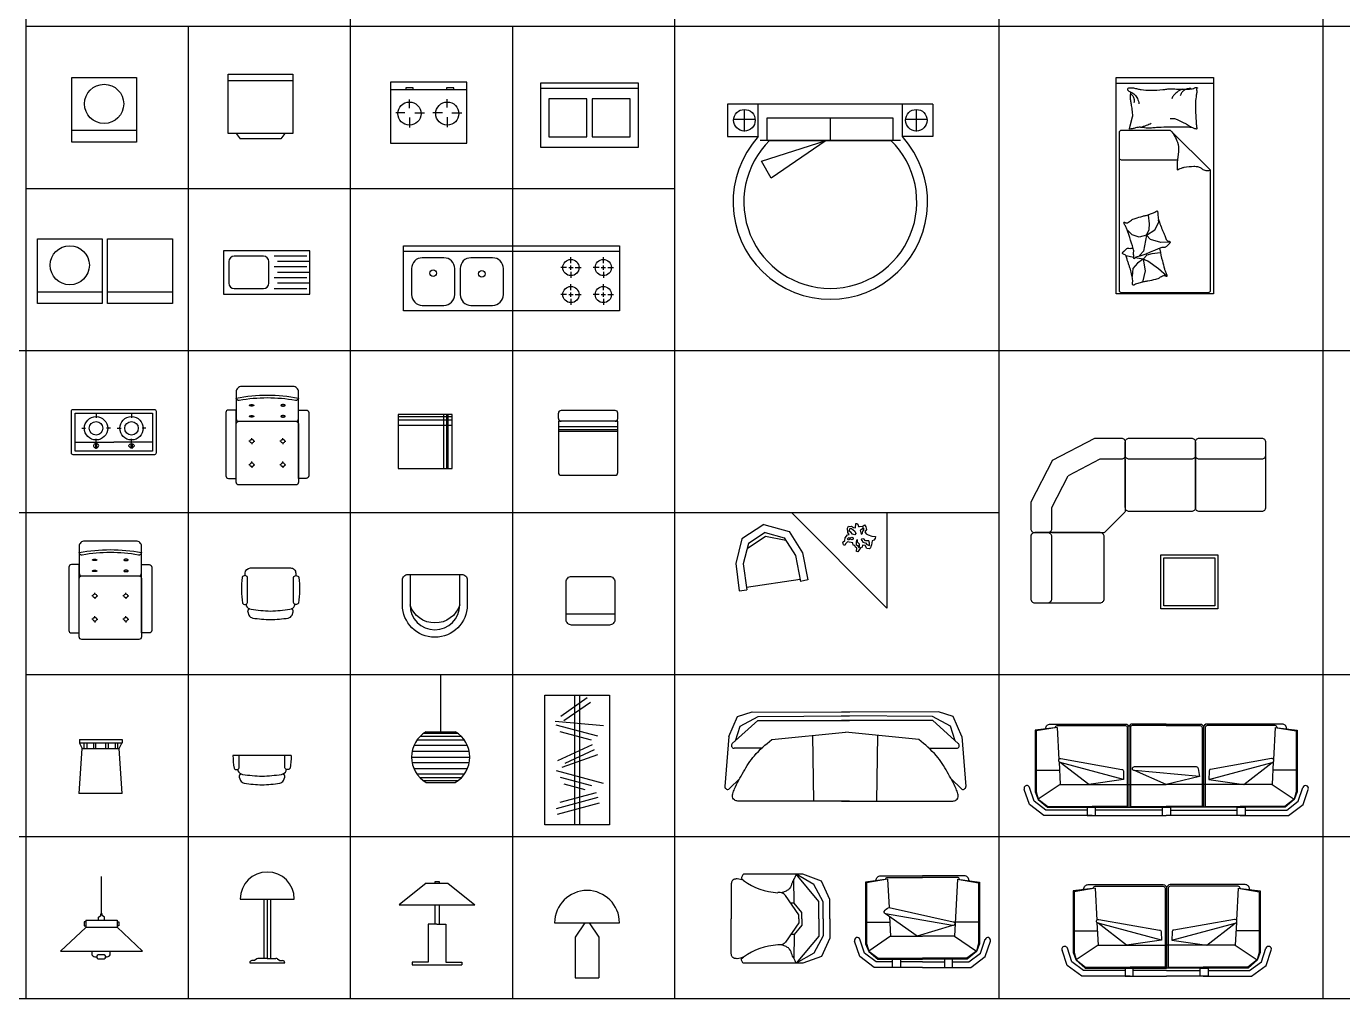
# Model space of a CAD drawing. Extents: x -72339 to 59654, y -38057 to 42097.
# Drawn here: x -48316 to -36136, y 12097 to 21097 of the extents above; entities that cross this region are included whole.
import ezdxf

# ---------------------------------------------------------------- set-up
doc = ezdxf.new("R2010")
doc.units = 0
doc.header["$MEASUREMENT"] = 0
doc.layers.get('0').update_dxf_attribs({"linetype": 'CONTINUOUS'})
doc.layers.add('FU', color=11, linetype='CONTINUOUS')
doc.layers.add('HUM', color=7, linetype='CONTINUOUS')
doc.styles.add('DIM', font='txt')
doc.styles.add('DIM_FONT', font='SIMPLEX.shx', dxfattribs={"width": 0.8})
doc.styles.get("Standard").update_dxf_attribs({"font": 'TXT', "bigfont": 'HZTXT'})

# ---------------------------------------------------------------- blocks, each defined once
blk = doc.blocks.new('2416')
for p, q in [((0, 400), (0, 0)), ((800, 400), (0, 400)), ((800, 0), (800, 400)), ((50, 300), (50, 100)), ((370, 350), (100, 350)), ((420, 100), (420, 300)), ((770, 350), (470, 350)), ((770, 250), (470, 250)), ((800, 300), (500, 300)), ((770, 150), (470, 150)), ((800, 200), (500, 200)), ((0, 0), (800, 0)), ((100, 50), (370, 50)), ((470, 50), (770, 50)), ((800, 100), (500, 100))]:
    blk.add_line(p, q)
for centre, start, end in [((100, 300), 90, 180), ((370, 300), 360, 90), ((100, 100), 180, 270), ((370, 100), 270, 360)]:
    blk.add_arc(centre, 50, start, end)
at = {"layer": 'FU', "color": 6, "width": 0.7, "flags": 1}
for tag in ['YVALUE', 'XVALUE']:
    blk.add_attdef(tag, (-1006975.5617, -1001155.976), '', height=0.02, dxfattribs=at)
blk = doc.blocks.new('2252')
for points in [[(-211.781953, 158.491365), (-211.781953, 390.900972, 0.674242), (-261.881583, 390.900972, 0.073661), (-258.845241, 153.163924, 0.655291), (-211.781953, 158.491365, -0.237603)], [(-234.319239, 407.673554), (-233.795427, 429.857883, -0.397636), (-185.213967, 478.913571), (185.213967, 478.913571, -0.417062), (233.795427, 429.857883), (234.319239, 407.673554)], [(211.781953, 158.491365), (211.781953, 390.900972, -0.674242), (261.881583, 390.900972, -0.073661), (258.845241, 153.163924, -0.655291), (211.781953, 158.491365, 0.237603)], [(-224.87106, 142.996146, 0.001466), (-223.547775, 128.857475, 0.250246), (-179.520827, 96.559865, 0.022259), (0, 78.913571, 0.022259), (179.520827, 96.559865, 0.250246), (223.547775, 128.857475, 0.001466), (224.87106, 142.996146, 0.394986)], [(-190.332194, 99.189749, 0.504024), (-210.263782, 70.921556), (-200.016131, 39.955806, 0.156673), (-164.718664, 14.317497, 0.022013), (0, 0, 0.022013), (164.718664, 14.317497, 0.156673), (200.016131, 39.955806), (210.263782, 70.921556, 0.504024), (190.332194, 99.189749, -1.080566)]]:
    blk.add_lwpolyline(points, format="xyb")
at = {"style": 'DIM', "flags": 1}
for tag in ['YVALUE', 'XVALUE']:
    blk.add_attdef(tag, (-999999, -999999), '', height=0.02, dxfattribs=at)
blk = doc.blocks.new('2273')
for p, q in [((-143.325831, -489.233128), (-143.325831, -478.374317)), ((143.325831, -489.233128), (143.325831, -478.374317)), ((-160.699929, -506.607226), (-171.55874, -506.607226)), ((-143.325831, -523.981323), (-143.325831, -534.840135)), ((-125.951733, -506.607226), (-115.092922, -506.607226)), ((125.951733, -506.607226), (115.092922, -506.607226)), ((143.325831, -523.981323), (143.325831, -534.840135)), ((160.699929, -506.607226), (171.55874, -506.607226)), ((-160.699929, -723.783447), (-171.55874, -723.783447)), ((-143.325831, -706.409349), (-143.325831, -695.550538)), ((-125.951733, -723.783447), (-115.092922, -723.783447)), ((125.951733, -723.783447), (115.092922, -723.783447)), ((143.325831, -706.409349), (143.325831, -695.550538)), ((160.699929, -723.783447), (171.55874, -723.783447)), ((-143.325831, -741.157544), (-143.325831, -752.016355)), ((143.325831, -741.157544), (143.325831, -752.016355))]:
    blk.add_line(p, q)
blk.add_lwpolyline([(264, -322.216051, 0.414214), (288, -298.216051), (288, -48, 0.414214), (240, 0), (-240, 0, 0.414214), (-288, -48), (-288, -298.216051, 0.414214), (-264, -322.216051)], format="xyb")
for points in [[(-288, -106.891995, -0.096296), (288, -106.891995, -0.452361), (259.79266, -129.420594, 0.088075), (-259.79266, -129.420594, -0.452361)], [(-288, -217.762852), (-360, -217.762852, 0.414214), (-384, -241.762852), (-384, -826.216051, 0.414214), (-360, -850.216051), (-288, -850.216051)], [(-145.497226, -167.812321, -0.03432), (-137.491725, -168.362469, -0.046176), (-131.678552, -169.720604, -0.089212), (-126.915319, -172.321247, -0.227058), (-125.95467, -174.327608, -0.227058), (-126.915319, -176.333969, -0.089212), (-131.678552, -178.934611, -0.046176), (-137.491725, -180.292747, -0.03432), (-145.497226, -180.842894, -0.03432), (-153.502727, -180.292747, -0.046176), (-159.3159, -178.934611, -0.089212), (-164.079134, -176.333969, -0.227058), (-165.039782, -174.327608, -0.227058), (-164.079134, -172.321247, -0.089212), (-159.3159, -169.720604, -0.046176), (-153.502727, -168.362469, -0.03432)], [(145.497226, -167.812321, 0.03432), (137.491725, -168.362469, 0.046176), (131.678552, -169.720604, 0.089212), (126.915319, -172.321247, 0.227058), (125.95467, -174.327608, 0.227058), (126.915319, -176.333969, 0.089212), (131.678552, -178.934611, 0.046176), (137.491725, -180.292747, 0.03432), (145.497226, -180.842894, 0.03432), (153.502727, -180.292747, 0.046176), (159.3159, -178.934611, 0.089212), (164.079134, -176.333969, 0.227058), (165.039782, -174.327608, 0.227058), (164.079134, -172.321247, 0.089212), (159.3159, -169.720604, 0.046176), (153.502727, -168.362469, 0.03432)], [(288, -217.762852), (360, -217.762852, -0.414214), (384, -241.762852), (384, -826.216051, -0.414214), (360, -850.216051), (288, -850.216051)], [(-288, -886.554997), (-288, -346.216051, -0.414214), (-264, -322.216051), (264, -322.216051, -0.414214), (288, -346.216051), (288, -886.554997, -0.414214), (264, -910.554997), (-264, -910.554997, -0.414214)], [(-145.497226, -269.885145, -0.03432), (-137.491725, -270.435292, -0.046176), (-131.678552, -271.793428, -0.089212), (-126.915319, -274.394071, -0.227058), (-125.95467, -276.400432, -0.227058), (-126.915319, -278.406793, -0.089212), (-131.678552, -281.007435, -0.046176), (-137.491725, -282.365571, -0.03432), (-145.497226, -282.915718, -0.03432), (-153.502727, -282.365571, -0.046176), (-159.3159, -281.007435, -0.089212), (-164.079134, -278.406793, -0.227058), (-165.039782, -276.400432, -0.227058), (-164.079134, -274.394071, -0.089212), (-159.3159, -271.793428, -0.046176), (-153.502727, -270.435292, -0.03432)], [(145.497226, -269.885145, 0.03432), (137.491725, -270.435292, 0.046176), (131.678552, -271.793428, 0.089212), (126.915319, -274.394071, 0.227058), (125.95467, -276.400432, 0.227058), (126.915319, -278.406793, 0.089212), (131.678552, -281.007435, 0.046176), (137.491725, -282.365571, 0.03432), (145.497226, -282.915718, 0.03432), (153.502727, -282.365571, 0.046176), (159.3159, -281.007435, 0.089212), (164.079134, -278.406793, 0.227058), (165.039782, -276.400432, 0.227058), (164.079134, -274.394071, 0.089212), (159.3159, -271.793428, 0.046176), (153.502727, -270.435292, 0.03432)]]:
    blk.add_lwpolyline(points, format="xyb", close=True)
for centre in [(-143.325831, -506.607226), (-143.325831, -506.607226), (-143.325831, -506.607226), (-143.325831, -506.607226), (143.325831, -506.607226), (143.325831, -506.607226), (143.325831, -506.607226), (143.325831, -506.607226), (-143.325831, -723.783447), (-143.325831, -723.783447), (-143.325831, -723.783447), (-143.325831, -723.783447), (143.325831, -723.783447), (143.325831, -723.783447), (143.325831, -723.783447), (143.325831, -723.783447)]:
    blk.add_circle(centre, 17.374098)
at = {"style": 'DIM', "flags": 1}
for tag in ['YVALUE', 'XVALUE']:
    blk.add_attdef(tag, (-999999, -999999), '', height=0.02, dxfattribs=at)
blk = doc.blocks.new('2262')
blk.add_line((269.119395, 271.920618), (-269.119395, 271.920618))
for points in [[(-269.119395, 271.920618, 0.036781), (-258.845241, 153.163924, 0.655291), (-211.781953, 158.491365, -0.237603)], [(-211.781953, 158.491365), (-211.781953, 271.920618, 0.674242)], [(211.781953, 158.491365), (211.781953, 271.920618, -0.674242)], [(269.119395, 271.920618, -0.036781), (258.845241, 153.163924, -0.655291), (211.781953, 158.491365, 0.237603)], [(-224.87106, 142.996146, 0.001466), (-223.547775, 128.857475, 0.250246), (-179.520827, 96.559865, 0.022259), (0, 78.913571, 0.022259), (179.520827, 96.559865, 0.250246), (223.547775, 128.857475, 0.001466), (224.87106, 142.996146, 0.394986)], [(-190.332194, 99.189749, 0.504024), (-210.263782, 70.921556), (-200.016131, 39.955806, 0.156673), (-164.718664, 14.317497, 0.022013), (0, 0, 0.022013), (164.718664, 14.317497, 0.156673), (200.016131, 39.955806), (210.263782, 70.921556, 0.504024), (190.332194, 99.189749, -1.080566)]]:
    blk.add_lwpolyline(points, format="xyb")
at = {"style": 'DIM', "flags": 1}
for tag in ['YVALUE', 'XVALUE']:
    blk.add_attdef(tag, (-999999, -999999), '', height=0.02, dxfattribs=at)
blk = doc.blocks.new('1711')
for p, q in [((-250, 592), (250, 592)), ((-30, 592), (-30, 42)), ((0, 592), (0, 42)), ((30, 592), (30, 42)), ((-162, 3), (-162, 0)), ((-162, 0), (162, 0)), ((-118, 23), (-142, 23)), ((-96, 37), (-118, 23)), ((0, 42), (-79, 42)), ((0, 42), (79, 42)), ((96, 37), (118, 23)), ((118, 23), (142, 23)), ((162, 3), (162, 0))]:
    blk.add_line(p, q)
for centre, radius, start, end in [((0, 592), 250, 0, 180), ((-142, 3), 20, 90, 180), ((-79, 12), 30, 90, 123.151), ((79, 12), 30, 56.849, 90), ((142, 3), 20, 0, 90)]:
    blk.add_arc(centre, radius, start, end)
at = {"layer": 'FU', "color": 6, "width": 0.7, "flags": 1}
for tag in ['XVALUE', 'YVALUE']:
    blk.add_attdef(tag, (-1001170, -1001884), '', height=0.02, dxfattribs=at)
blk = doc.blocks.new('2257')
for p, q in [((0, 50.000013), (0, 600)), ((0, 600), (600, 600)), ((0, 539.999956), (600, 539.999956)), ((600, 600), (600, 50.000013)), ((600, 50.000013), (0, 50.000013)), ((75.35448, 50.000013), (112.906929, 0)), ((487.093071, 0), (112.906929, 0)), ((524.64552, 50.000013), (487.093071, 0))]:
    blk.add_line(p, q)
at = {"style": 'DIM', "flags": 1}
for tag in ['YVALUE', 'XVALUE']:
    blk.add_attdef(tag, (-999999, -999999), '', height=0.02, dxfattribs=at)
blk = doc.blocks.new('2267')
for p, q in [((0, 110), (600, 110)), ((650, 110), (1250, 110))]:
    blk.add_line(p, q)
for points in [[(600, 600), (600, 0), (0, 0), (0, 600)], [(1250, 600), (1250, 0), (650, 0), (650, 600)]]:
    blk.add_lwpolyline(points, close=True)
blk.add_circle((300, 355), 181)
at = {"style": 'DIM', "flags": 1}
for tag in ['XVALUE', 'YVALUE']:
    blk.add_attdef(tag, (-999999, -999999), '', height=0.02, dxfattribs=at)
blk = doc.blocks.new('灶台')
for p, q in [((242, 710), (242, 674)), ((108, 576), (144, 576)), ((375, 576), (339, 576)), ((242, 443), (242, 479)), ((242, 382), (242, 346)), ((108, 248), (144, 248)), ((375, 248), (339, 248)), ((242, 115), (242, 151))]:
    blk.add_line(p, q)
blk.add_lwpolyline([(67, 788, -0.414214), (82, 803), (472, 803, -0.414214), (487, 788), (487, 36, -0.414214), (472, 21), (82, 21, -0.414214), (67, 36)], format="xyb", close=True)
blk.add_lwpolyline([(101, 769), (453, 769), (453, 55), (101, 55)], close=True)
for points in [[(370, 769), (370, 412)], [(384, 581), (428, 581)], [(384, 571), (428, 571)], [(390, 571), (390, 581)], [(370, 55), (370, 412)], [(384, 253), (428, 253)], [(390, 253), (390, 243)], [(428, 253), (428, 243)], [(384, 243), (428, 243)]]:
    blk.add_lwpolyline(points)
for centre, radius in [((242, 576), 108), ((242, 576), 63.1), ((242, 248), 108), ((242, 248), 63.1)]:
    blk.add_circle(centre, radius)
at = {"extrusion": (0, 0, -1)}
blk.add_ellipse((403, 576), major_axis=(0, -24.7), ratio=0.785625, start_param=4.916534, end_param=10.791429, dxfattribs=at)
blk.add_ellipse((403, 248), major_axis=(0, 24.7), ratio=0.785625, start_param=4.916534, end_param=10.791429)
blk = doc.blocks.new('1424')
at = {"linetype": 'Continuous'}
for p, q in [((4, 502), (4, 469)), ((4, 502), (399, 502)), ((399, 502), (399, 469)), ((2, 4), (31, 420)), ((399, 469), (4, 469)), ((5, 469), (31, 418)), ((30, 420), (372, 420)), ((46, 469), (46, 419)), ((74, 469), (74, 419)), ((133, 469), (133, 419)), ((154, 469), (154, 419)), ((247, 469), (247, 419)), ((270, 469), (270, 419)), ((334, 469), (334, 419)), ((358, 469), (358, 419)), ((372, 419), (398, 469)), ((401, 4), (372, 420)), ((399, 2), (-1, 2))]:
    blk.add_line(p, q, dxfattribs=at)
at = {"linetype": 'Continuous', "style": 'DIM', "flags": 1}
for tag in ['XVALUE', 'YVALUE']:
    blk.add_attdef(tag, (-1013011, -1006287), '', height=0.02, dxfattribs=at)
blk = doc.blocks.new('1710')
for p, q in [((0, -348), (0, 0)), ((-27, -379), (-6, -361)), ((-6, -348), (0, -348)), ((-6, -361), (-6, -348)), ((6, -348), (0, -348)), ((6, -361), (6, -348)), ((27, -379), (6, -361)), ((-144, -473), (-380, -694)), ((-144, -421), (-160, -421)), ((-160, -421), (-160, -458)), ((-160, -458), (-144, -458)), ((-144, -407), (144, -407)), ((-144, -407), (-144, -473)), ((-144, -470), (144, -470)), ((-27, -407), (-27, -379)), ((27, -407), (27, -379)), ((144, -407), (144, -470)), ((144, -421), (160, -421)), ((160, -458), (144, -458)), ((144, -470), (380, -694)), ((160, -421), (160, -458)), ((-380, -694), (380, -694)), ((-91, -694), (-91, -715)), ((24, -727), (-30, -727)), ((81, -715), (81, -694)), ((-61, -745), (-45, -745)), ((-45, -742), (-45, -747)), ((-30, -762), (24, -762)), ((39, -747), (39, -742)), ((39, -745), (51, -745))]:
    blk.add_line(p, q)
for centre, radius, start, end in [((-61, -715), 30, 180, 270), ((-30, -742), 15, 90, 180), ((24, -742), 15, 0, 90), ((51, -715), 30, 270, 0), ((-30, -747), 15, 180, 270), ((24, -747), 15, 270, 0)]:
    blk.add_arc(centre, radius, start, end)
at = {"layer": 'FU', "color": 6, "width": 0.7, "flags": 1}
for tag in ['XVALUE', 'YVALUE']:
    blk.add_attdef(tag, (-1001380, -1004244), '', height=0.02, dxfattribs=at)
blk = doc.blocks.new('2266')
blk.add_line((0, 110), (600, 110))
blk.add_lwpolyline([(600, 600), (600, 0), (0, 0), (0, 600)], close=True)
blk.add_circle((300, 355), 181)
at = {"style": 'DIM', "flags": 1}
for tag in ['XVALUE', 'YVALUE']:
    blk.add_attdef(tag, (-999999, -999999), '', height=0.02, dxfattribs=at)
blk = doc.blocks.new('1069')
for p, q in [((-1293, -335), (-1123, -220)), ((-1123, -220), (-936, -257)), ((-1367, -726), (-1298, -717)), ((-804, -621), (-1301, -693)), ((-733, -625), (-801, -638))]:
    blk.add_line(p, q)
for points in [[(-883, 0), (0, 0), (0, -886)], [(-280, -101), (-268, -109), (-262, -129), (-253, -131), (-223, -126), (-209, -116), (-195, -132), (-190, -158), (-204, -180), (-193, -198), (-173, -206), (-139, -218), (-106, -223), (-108, -242), (-120, -256), (-138, -262), (-142, -299), (-149, -314), (-152, -328), (-162, -338), (-185, -334), (-203, -307), (-227, -302), (-229, -321), (-244, -328), (-269, -363), (-281, -362), (-278, -328), (-291, -322), (-297, -306), (-313, -302), (-315, -280), (-366, -272), (-383, -289), (-389, -305), (-403, -300), (-407, -276), (-389, -258), (-387, -235), (-365, -207), (-351, -205), (-363, -185), (-365, -145), (-357, -127), (-344, -131), (-327, -127), (-310, -139), (-290, -142), (-289, -103)], [(-342, -239), (-326, -230), (-313, -235), (-313, -247), (-322, -253), (-338, -246), (-358, -255), (-364, -243), (-352, -233)], [(-344, -156), (-340, -146), (-329, -149), (-297, -172), (-288, -196), (-297, -206), (-319, -202), (-334, -182), (-349, -174)], [(-222, -142), (-236, -158), (-248, -165), (-240, -201), (-226, -194), (-224, -170), (-214, -163), (-214, -146)], [(-213, -243), (-236, -248), (-240, -255), (-228, -260), (-224, -276), (-197, -281), (-185, -296), (-161, -305), (-161, -284), (-169, -264), (-199, -262)], [(-273, -253), (-281, -257), (-284, -277), (-284, -300), (-273, -306), (-259, -325), (-253, -320), (-253, -292), (-273, -274)]]:
    blk.add_lwpolyline(points, close=True)
for points in [[(-1139, -110), (-1342, -244), (-1399, -471), (-1367, -726)], [(-1139, -110), (-905, -175), (-780, -373), (-733, -625)], [(-1127, -186), (-1281, -288), (-1329, -476), (-1298, -717)], [(-1127, -186), (-950, -235), (-846, -399), (-801, -638)]]:
    blk.add_lwpolyline(points)
blk = doc.blocks.new('2418')
for p, q in [((0, 600), (2000, 600)), ((0, 0), (0, 600)), ((0, 550), (2000, 550)), ((375, 490), (175, 490)), ((825, 490), (625, 490)), ((1550, 440), (1550, 495)), ((1850, 440), (1850, 495)), ((2000, 600), (2000, 0)), ((75, 390), (75, 150)), ((475, 150), (475, 390)), ((525, 390), (525, 150)), ((925, 150), (925, 390)), ((1510, 400), (1455, 400)), ((1530, 400), (1570, 400)), ((1550, 380), (1550, 420)), ((1590, 400), (1645, 400)), ((1810, 400), (1755, 400)), ((1830, 400), (1870, 400)), ((1850, 380), (1850, 420)), ((1890, 400), (1945, 400)), ((1550, 360), (1550, 305)), ((1550, 190), (1550, 245)), ((1850, 360), (1850, 305)), ((1850, 190), (1850, 245)), ((1510, 150), (1455, 150)), ((1530, 150), (1570, 150)), ((1550, 130), (1550, 170)), ((1590, 150), (1645, 150)), ((1810, 150), (1755, 150)), ((1830, 150), (1870, 150)), ((1850, 130), (1850, 170)), ((1890, 150), (1945, 150)), ((2000, 0), (0, 0)), ((175, 50), (375, 50)), ((625, 50), (825, 50)), ((1550, 110), (1550, 55)), ((1850, 110), (1850, 55))]:
    blk.add_line(p, q)
for centre, radius in [((275, 348.4321), 30), ((725, 341.4634), 30), ((1550, 400), 75), ((1850, 400), 75), ((1550, 150), 75), ((1850, 150), 75)]:
    blk.add_circle(centre, radius)
for centre, start, end in [((175, 390), 90, 180), ((375, 390), 0, 90), ((625, 390), 90, 180), ((825, 390), 0, 90), ((175, 150), 180, 270), ((375, 150), 270, 0), ((625, 150), 180, 270), ((825, 150), 270, 0)]:
    blk.add_arc(centre, 100, start, end)
at = {"layer": 'FU', "color": 6, "width": 0.7, "flags": 1}
for tag in ['YVALUE', 'XVALUE']:
    blk.add_attdef(tag, (-1006254.2508, -1004025.9193), '', height=0.02, dxfattribs=at)
blk = doc.blocks.new('2251')
blk.add_lwpolyline([(250, 581, -0.414214), (300, 531), (300, 300, -1), (-300, 300), (-300, 531, -0.414214), (-250, 581)], format="xyb", close=True)
for points in [[(-230, 581), (-230, 300, 1), (230, 300), (230, 581)], [(230, 300, -0.730759), (-230, 300, 6.42829)]]:
    blk.add_lwpolyline(points, format="xyb")
at = {"style": 'DIM', "flags": 1}
for tag in ['XVALUE', 'YVALUE']:
    blk.add_attdef(tag, (-999999, -999999), '', height=0.02, dxfattribs=at)
blk = doc.blocks.new('2250')
blk.add_line((225, 100), (-225, 100))
blk.add_lwpolyline([(175, 450, -0.414214), (225, 400), (225, 50, -0.414214), (175, 0), (-175, 0, -0.414214), (-225, 50), (-225, 400, -0.414214), (-175, 450)], format="xyb", close=True)
at = {"style": 'DIM', "flags": 1}
for tag in ['XVALUE', 'YVALUE']:
    blk.add_attdef(tag, (-999999, -999999), '', height=0.02, dxfattribs=at)
blk = doc.blocks.new('1470')
for p, q in [((0, 0), (-500, 0)), ((-500, 0), (-500, -500)), ((-80, 0), (-80, -500)), ((-50, 0), (-50, -500)), ((-40, 0), (-40, -500)), ((0, -500), (0, 0)), ((-500, -20), (0, -20)), ((-500, -50), (0, -50)), ((-500, -100), (0, -100)), ((-500, -500), (0, -500))]:
    blk.add_line(p, q)
at = {"style": 'DIM', "flags": 1}
for tag in ['XVALUE', 'YVALUE']:
    blk.add_attdef(tag, (-999999, -999999), '', height=0.02, dxfattribs=at)
blk = doc.blocks.new('1471')
for p, q in [((250, 0), (-250, 0)), ((-275, -75), (-275, -25)), ((-275, -100), (-275, -575)), ((275, -100), (-275, -100)), ((275, -75), (275, -25)), ((275, -575), (275, -100)), ((275, -150), (-275, -150)), ((275, -180), (-275, -180)), ((275, -195), (-275, -195)), ((-250, -600), (250, -600))]:
    blk.add_line(p, q)
for centre, start, end in [((-250, -25), 90, 180), ((250, -25), 0, 90), ((-250, -75), 180, 270), ((250, -75), 270, 360), ((-250, -575), 180, 270), ((250, -575), 270, 360)]:
    blk.add_arc(centre, 25, start, end)
at = {"style": 'DIM', "flags": 1}
for tag in ['XVALUE', 'YVALUE']:
    blk.add_attdef(tag, (-999999, -999999), '', height=0.02, dxfattribs=at)
blk = doc.blocks.new('沙发1')
for points in [[(-429, -41), (-429, -41, -0.414214), (-387, 0), (0, 0)], [(429, -41), (429, -41, 0.414214), (387, 0), (0, 0)], [(-340, -34), (-340, -32, -0.414214), (-324, -15), (0, -15)], [(340, -34), (340, -32, 0.414214), (324, -15), (0, -15)]]:
    blk.add_lwpolyline(points, format="xyb")
for points in [[(-323, -32), (-526, -58), (-526, -629), (-498, -700), (-414, -772), (0, -772)], [(-324, -32), (-517, -65), (-517, -628), (-498, -697), (-411, -763), (0, -763)], [(-429, -41), (-429, -45)], [(-324, -32), (-309, -294)], [(324, -32), (295, -559), (0, -559)], [(324, -32), (517, -65), (517, -628), (498, -697), (411, -763), (0, -763)], [(323, -32), (526, -58), (526, -629), (498, -700), (414, -772), (0, -772)], [(429, -41), (429, -45)], [(278, -461), (-51, -559), (-341, -352)], [(-517, -428), (-302, -428)], [(-305, -378), (-295, -559), (0, -559)], [(517, -428), (302, -428)], [(0, -848), (-447, -848), (-581, -746), (-629, -605)], [(-279, -796), (-429, -796), (-537, -715), (-580, -588)], [(-295, -559), (-498, -697)], [(0, -848), (447, -848), (581, -746), (629, -605)], [(279, -796), (429, -796), (537, -715), (580, -588)], [(295, -559), (498, -697)], [(0, -796), (-204, -796)], [(0, -796), (204, -796)]]:
    blk.add_lwpolyline(points)
blk.add_lwpolyline([(-309, -294), (284, -425, -0.414214), (299, -446), (299, -446, -0.414214), (278, -461), (-341, -352, -0.414214), (-355, -331), (-355, -331, -0.199673)], format="xyb", close=True)
for points in [[(-279, -772), (-204, -772), (-204, -848), (-279, -848)], [(279, -772), (204, -772), (204, -848), (279, -848)]]:
    blk.add_lwpolyline(points, close=True)
for centre, start, end in [((-604, -597), 18.7157, 198.7157), ((604, -597), 341.2843, 161.2843)]:
    blk.add_arc(centre, 26, start, end)
blk = doc.blocks.new('1713')
for p, q in [((-100, 756), (-350, 556)), ((-100, 756), (100, 756)), ((-17, 756), (-17, 771)), ((-17, 771), (20, 771)), ((20, 771), (20, 756)), ((100, 756), (350, 556)), ((-350, 556), (350, 556)), ((-20, 556), (-20, 377)), ((20, 556), (20, 377)), ((-81, 377), (-81, 24)), ((0, 377), (-81, 377)), ((0, 377), (81, 377)), ((81, 377), (81, 24)), ((-230, 24), (-230, 0)), ((-81, 24), (-230, 24)), ((-230, 0), (230, 0)), ((81, 24), (230, 24)), ((230, 24), (230, 0))]:
    blk.add_line(p, q)
at = {"layer": 'FU', "color": 6, "width": 0.7, "flags": 1}
for tag in ['XVALUE', 'YVALUE']:
    blk.add_attdef(tag, (-1002542, -1003883), '', height=0.02, dxfattribs=at)
blk = doc.blocks.new('1712')
for p, q in [((-300, 508), (300, 508)), ((-20, 508), (-110, 377)), ((20, 508), (110, 377)), ((-110, 377), (-110, 0)), ((110, 377), (110, 0)), ((-110, 0), (110, 0))]:
    blk.add_line(p, q)
blk.add_arc((0, 508), 300, 0, 180)
at = {"layer": 'FU', "color": 6, "width": 0.7, "flags": 1}
for tag in ['XVALUE', 'YVALUE']:
    blk.add_attdef(tag, (-1002531, -1002287), '', height=0.02, dxfattribs=at)
blk = doc.blocks.new('1046')
for p, q in [((663, 412), (112, 412)), ((582, 144), (579, 369)), ((810, 160), (601, 412)), ((762, 318), (601, 412)), ((835, 349), (663, 412)), ((0, 324), (0, 0)), ((849, 157), (762, 318)), ((912, 180), (835, 349)), ((624, 37), (501, 216)), ((582, 144), (549, 145)), ((653, 58), (582, 144)), ((810, 0), (810, 160)), ((849, 0), (849, 157)), ((912, 0), (912, 180)), ((0, -324), (0, 0)), ((624, 0), (624, 37)), ((624, 0), (624, -37)), ((653, 0), (653, 58)), ((810, 0), (810, -160)), ((849, 0), (849, -157)), ((912, 0), (912, -180)), ((624, -37), (501, -216)), ((653, -58), (582, -144)), ((653, 0), (653, -58)), ((582, -144), (549, -145)), ((582, -144), (579, -369)), ((810, -160), (601, -412)), ((849, -157), (762, -318)), ((912, -180), (835, -349)), ((762, -318), (601, -412)), ((835, -349), (663, -412)), ((663, -412), (112, -412))]:
    blk.add_line(p, q)
for centre, start, end in [((470, 854), 234.5594, 266.2033), ((470, -854), 93.7967, 125.4406)]:
    blk.add_arc(centre, 614, start, end)
for points in [[(115, 354), (53, 369), (23, 363), (9, 352), (0, 324)], [(112, 412), (97, 390), (95, 375), (115, 354)], [(601, 412), (587, 383), (562, 334), (539, 280), (514, 261), (482, 248), (461, 241)], [(501, 216), (473, 238), (430, 242)], [(501, -216), (473, -238), (430, -242)], [(601, -412), (587, -383), (562, -334), (539, -280), (514, -261), (482, -248), (461, -241)], [(115, -354), (53, -369), (23, -363), (9, -352), (0, -324)], [(112, -412), (97, -390), (95, -375), (115, -354)]]:
    blk.add_spline(points, degree=3)
blk = doc.blocks.new('1047')
for p, q in [((-1040, 597), (-962, 784)), ((-1009, 533), (-772, 746)), ((-962, 784), (-824, 827)), ((-937, 694), (-769, 785)), ((-824, 827), (74, 825)), ((-772, 746), (74, 747)), ((-769, 785), (74, 790)), ((898, 827), (0, 825)), ((843, 785), (0, 790)), ((846, 746), (0, 747)), ((1011, 694), (843, 785)), ((1082, 533), (846, 746)), ((1035, 784), (898, 827)), ((1114, 597), (1035, 784)), ((-980, 559), (-937, 694)), ((-642, 570), (37, 639)), ((716, 570), (37, 639)), ((1054, 559), (1011, 694)), ((-1040, 597), (-1078, 136)), ((-737, 490), (-992, 490)), ((-254, 0), (-265, 608)), ((327, 0), (338, 608)), ((811, 490), (1066, 490)), ((1114, 597), (1151, 136)), ((-943, 205), (-1035, 116)), ((1017, 205), (1109, 116)), ((74, 0), (-958, 0)), ((0, 0), (1031, 0))]:
    blk.add_line(p, q)
for centre, start, end in [((-992, 515), 131.9188, 270), ((1066, 515), 270, 48.0812), ((-1053, 134), 175.3908, 313.8936), ((1126, 134), 226.1064, 4.6092)]:
    blk.add_arc(centre, 25, start, end)
for points in [[(-958, 0), (-989, 11), (-1004, 29), (-1004, 69), (-988, 114), (-906, 270), (-805, 420), (-642, 570)], [(1031, 0), (1063, 11), (1078, 29), (1078, 69), (1062, 114), (980, 270), (879, 420), (716, 570)]]:
    blk.add_spline(points, degree=3)
blk = doc.blocks.new('1721')
for p, q in [((0, -530), (0, 0)), ((-218, -604), (218, -604)), ((-188, -570), (188, -570)), ((-156, -543), (156, -543)), ((-135, -530), (135, -530)), ((-265, -709), (265, -709)), ((-246, -653), (246, -653)), ((-270, -764), (270, -764)), ((-265, -814), (265, -814)), ((-248, -871), (248, -871)), ((-221, -919), (221, -919)), ((-192, -954), (192, -954)), ((-161, -980), (161, -980)), ((-135, -998), (135, -998))]:
    blk.add_line(p, q)
for start, end in [(119.898, 240.0838), (299.9162, 60.102)]:
    blk.add_arc((0, -764), 270, start, end)
at = {"layer": 'FU', "color": 6, "width": 0.7, "flags": 1}
for tag in ['XVALUE', 'YVALUE']:
    blk.add_attdef(tag, (-1003929, -1003686), '', height=0.02, dxfattribs=at)
blk = doc.blocks.new('2421')
for p, q in [((0, 0), (0, 1200)), ((0, 1200), (600, 1200)), ((148, 1005), (394, 1177)), ((177, 964), (423, 1136)), ((275, 1200), (275, 0)), ((325, 0), (325, 1200)), ((600, 1200), (600, 0)), ((96, 959), (544, 920)), ((103, 926), (490, 822)), ((139, 865), (429, 787)), ((123, 594), (441, 742)), ((162, 532), (491, 651)), ((190, 570), (462, 697)), ((107, 502), (541, 385)), ((142, 441), (432, 363)), ((178, 379), (371, 328)), ((493, 252), (107, 148)), ((142, 209), (480, 300)), ((120, 100), (506, 203)), ((600, 0), (0, 0))]:
    blk.add_line(p, q)
at = {"layer": 'FU', "color": 6, "width": 0.7, "flags": 1}
for tag in ['XVALUE', 'YVALUE']:
    blk.add_attdef(tag, (-1000438, -1002819), '', height=0.02, dxfattribs=at)
blk = doc.blocks.new('沙发')
for points in [[(0, 0), (390, 203), (635, 203, -0.414214), (672, 166), (672, 45, -0.414214), (635, 8), (438, 8), (145, -145)], [(672, 8), (672, -461, -0.198912), (662, -488), (575, -575)], [(0, 0), (-203, -390), (-203, -635, 0.414214), (-166, -672), (-45, -672, 0.414214), (-8, -635), (-8, -438), (145, -145)], [(-8, -672), (461, -672, 0.198912), (488, -662), (575, -575)]]:
    blk.add_lwpolyline(points, format="xyb")
for points in [[(709, 203), (1284, 203, -0.414214), (1321, 166), (1321, 45, -0.414214), (1284, 8), (709, 8, -0.414214), (672, 45), (672, 166, -0.414214)], [(710, 203), (1284, 203, -0.414214), (1321, 166), (1321, -439, -0.414214), (1284, -477), (710, -477, -0.414214), (672, -439), (672, 166, -0.414214)], [(1358, 203), (1933, 203, -0.414214), (1970, 166), (1970, 45, -0.414214), (1933, 8), (1358, 8, -0.414214), (1321, 45), (1321, 166, -0.414214)], [(1359, 203), (1933, 203, -0.414214), (1970, 166), (1970, -439, -0.414214), (1933, -477), (1359, -477, -0.414214), (1321, -439), (1321, 166, -0.414214)], [(-203, -710), (-203, -1284, 0.414214), (-166, -1321), (439, -1321, 0.414214), (477, -1284), (477, -710, 0.414214), (439, -672), (-166, -672, 0.414214)], [(-203, -709), (-203, -1284, 0.414214), (-166, -1321), (-45, -1321, 0.414214), (-8, -1284), (-8, -709, 0.414214), (-45, -672), (-166, -672, 0.414214)]]:
    blk.add_lwpolyline(points, format="xyb", close=True)
for points in [[(1002, -876), (1527, -876), (1527, -1378), (1002, -1378)], [(1030, -904), (1500, -904), (1500, -1350), (1030, -1350)]]:
    blk.add_lwpolyline(points, close=True)
blk = doc.blocks.new('沙发2')
for points in [[(781, 730), (781, 1115), (699, 1222), (573, 1265)], [(833, 685), (833, 1132), (731, 1266), (590, 1314)], [(17, 1009), (42, 1212), (614, 1212), (685, 1184), (756, 1100), (756, 686)], [(17, 1009), (49, 1202), (613, 1202), (682, 1184), (748, 1096), (748, 685)], [(26, 1114), (30, 1113)], [(413, 1202), (413, 987)], [(544, 980), (682, 1184)], [(17, 1009), (314, 993)], [(335, 991), (544, 980), (544, 0)], [(500, 395), (544, 717), (342, 980)], [(748, 361), (748, 685)], [(756, 686), (756, 0)], [(781, 38), (781, 655)], [(833, 685), (833, 38)], [(426, 396), (500, 395)], [(398, 295), (470, 309)], [(470, 309), (544, 0), (416, -294)], [(748, 331), (748, 0)], [(335, -991), (544, -980), (544, 0)], [(748, -331), (748, 0)], [(756, 0), (756, 38), (833, 38), (833, 0)], [(756, -686), (756, 0)], [(756, 0), (756, -38), (833, -38), (833, 0)], [(781, -38), (781, -655)], [(833, -685), (833, -38)], [(748, -361), (748, -685)], [(500, -395), (544, -717), (342, -980)], [(426, -396), (500, -395)], [(17, -1009), (49, -1202), (613, -1202), (682, -1184), (748, -1096), (748, -685)], [(17, -1009), (42, -1212), (614, -1212), (685, -1184), (756, -1100), (756, -686)], [(781, -730), (781, -1115), (699, -1222), (573, -1265)], [(833, -685), (833, -1132), (731, -1266), (590, -1314)], [(17, -1009), (314, -993)], [(413, -1202), (413, -987)], [(544, -980), (682, -1184)], [(26, -1114), (30, -1113)]]:
    blk.add_lwpolyline(points)
for points in [[(26, 1114), (26, 1114, 0.414214), (-15, 1073), (-15, 685)], [(19, 1026), (17, 1026, 0.414214), (0, 1009), (0, 685)], [(500, 395), (342, 980, 0.414214), (320, 995), (320, 995, 0.414214), (305, 974), (405, 411, 0.414214), (426, 396)], [(-15, 685), (-15, 378, 0.414214), (17, 346), (756, 346)], [(0, 685), (0, 378, 0.414214), (17, 361), (756, 361)], [(-15, 0), (-15, 314, -0.414214), (17, 346), (756, 346)], [(0, 0), (0, 314, -0.414214), (17, 331), (756, 331)], [(470, 309), (416, -294, -0.414214), (398, -313), (398, -313, -0.414214), (379, -294), (379, 277, -0.414214), (398, 295)], [(-15, 0), (-15, -314, 0.414214), (17, -346), (756, -346)], [(0, 0), (0, -314, 0.414214), (17, -331), (756, -331)], [(-15, -685), (-15, -378, -0.414214), (17, -346), (756, -346)], [(0, -685), (0, -378, -0.414214), (17, -361), (756, -361)], [(500, -395), (342, -980, -0.414214), (320, -995), (320, -995, -0.414214), (305, -974), (405, -411, -0.414214), (426, -396)], [(26, -1114), (26, -1114, -0.414214), (-15, -1073), (-15, -685)], [(19, -1026), (17, -1026, -0.414214), (0, -1009), (0, -685)]]:
    blk.add_lwpolyline(points, format="xyb")
for points in [[(756, 655), (756, 730), (833, 730), (833, 655)], [(756, -655), (756, -730), (833, -730), (833, -655)]]:
    blk.add_lwpolyline(points, close=True)
for centre, start, end in [((581, 1290), 71.2843, 251.2843), ((581, 1290), 71.2843, 251.2843), ((581, -1290), 108.7157, 288.7157)]:
    blk.add_arc(centre, 26, start, end)
blk = doc.blocks.new('沙发3')
for points in [[(0, 663), (26, 865), (597, 865), (668, 837), (740, 754), (740, 340)], [(0, 663), (33, 856), (596, 856), (665, 837), (731, 750), (731, 339)], [(396, 856), (396, 641)], [(764, 384), (764, 768), (683, 876), (556, 919)], [(816, 339), (816, 786), (715, 920), (573, 968)], [(9, 768), (13, 767)], [(527, 634), (665, 837)], [(0, 663), (297, 646)], [(318, 645), (527, 634), (527, 0)], [(483, 49), (527, 371), (325, 634)], [(731, 15), (731, 339)], [(740, 340), (740, 0)], [(764, 0), (764, 309)], [(816, 339), (816, 0)], [(318, -645), (527, -634), (527, 0)], [(409, 50), (483, 49)], [(740, -340), (740, 0)], [(764, 0), (764, -309)], [(816, -339), (816, 0)], [(483, -49), (527, -371), (325, -634)], [(409, -50), (483, -49)], [(731, -15), (731, -339)], [(0, -663), (33, -856), (596, -856), (665, -837), (731, -750), (731, -339)], [(0, -663), (26, -865), (597, -865), (668, -837), (740, -754), (740, -340)], [(816, -339), (816, -786), (715, -920), (573, -968)], [(764, -384), (764, -768), (683, -876), (556, -919)], [(0, -663), (297, -646)], [(396, -856), (396, -641)], [(527, -634), (665, -837)], [(9, -768), (13, -767)]]:
    blk.add_lwpolyline(points)
for points in [[(9, 768), (9, 768, 0.414214), (-32, 726), (-32, 339)], [(2, 679), (0, 679, 0.414214), (-17, 663), (-17, 339)], [(483, 49), (325, 634, 0.414214), (304, 649), (304, 649, 0.414214), (289, 628), (388, 65, 0.414214), (409, 50)], [(-32, 339), (-32, 32, 0.414214), (0, 0), (740, 0)], [(-17, 339), (-17, 32, 0.414214), (0, 15), (740, 15)], [(-32, -339), (-32, -32, -0.414214), (0, 0), (740, 0)], [(-17, -339), (-17, -32, -0.414214), (0, -15), (740, -15)], [(483, -49), (325, -634, -0.414214), (304, -649), (304, -649, -0.414214), (289, -628), (388, -65, -0.414214), (409, -50)], [(9, -768), (9, -768, -0.414214), (-32, -726), (-32, -339)], [(2, -679), (0, -679, -0.414214), (-17, -663), (-17, -339)]]:
    blk.add_lwpolyline(points, format="xyb")
for points in [[(740, 309), (740, 384), (816, 384), (816, 309)], [(740, -309), (740, -384), (816, -384), (816, -309)]]:
    blk.add_lwpolyline(points, close=True)
for centre, start, end in [((565, 943), 71.2843, 251.2843), ((565, -943), 108.7157, 288.7157)]:
    blk.add_arc(centre, 26, start, end)
blk = doc.blocks.new('M_C55HKH')
for p, q in [((0, -52), (900, -52)), ((26, -509), (26, -1968)), ((503, -489), (46, -489)), ((503, -489), (872, -858)), ((46, -761), (564, -761)), ((872, -1968), (872, -858)), ((299, -1273), (295, -1270)), ((307, -1352), (299, -1273)), ((357, -1410), (393, -1337)), ((393, -1337), (392, -1318)), ((146, -1456), (100, -1409)), ((211, -1478), (146, -1456)), ((278, -1459), (211, -1478)), ((278, -1459), (251, -1606)), ((278, -1459), (305, -1407)), ((278, -1459), (357, -1410)), ((317, -1498), (278, -1459)), ((305, -1407), (307, -1352)), ((412, -1527), (317, -1498)), ((495, -1523), (412, -1527)), ((163, -1664), (89, -1649)), ((249, -1682), (175, -1667)), ((249, -1682), (196, -1718)), ((219, -1643), (211, -1652)), ((251, -1606), (219, -1643)), ((249, -1682), (286, -1639)), ((249, -1682), (266, -1787)), ((292, -1700), (249, -1682)), ((286, -1639), (333, -1628)), ((391, -1769), (292, -1700)), ((333, -1628), (405, -1618)), ((154, -1766), (147, -1841)), ((196, -1718), (154, -1766)), ((266, -1787), (243, -1892)), ((469, -1839), (391, -1769)), ((46, -1988), (852, -1988))]:
    blk.add_line(p, q)
blk.add_lwpolyline([(0, -2000), (0, 0), (900, 0), (900, -2000)], close=True)
for points in [[(135, -134, -0.263368), (107, -115, -0.494818), (116, -96, -0.049225), (134, -94, -0.036831), (158, -96, -0.031893), (196, -104, 0.035782), (230, -111, 0.032941), (319, -117, 0.026564), (430, -111, 0.017905), (468, -106, -0.033397), (488, -104, -0.03204), (525, -104, 0.018442), (590, -107, 0.010837), (654, -107, 0.014624), (702, -104, 0.111249), (725, -96, -0.153708), (742, -92, -0.076444), (749, -94, -0.215512), (751, -96, -0.585858), (748, -99, 0.363489), (744, -102, 0.191716), (743, -113, -0.129675), (745, -130, -0.01735), (742, -147, 0.019326), (740, -162, 0.018818), (733, -230, 0.021828), (732, -289, 0.006204), (734, -323, 0.001963), (740, -430, 0.028341), (744, -466, -0.117014), (744, -475, -0.36606), (742, -476, -0.03973), (728, -473, -0.048309), (715, -468, 0.062981), (704, -464, 0.04058), (681, -461, 0.014345), (614, -458, 0.005484), (488, -459, 0.007153), (392, -462, 0.008762), (350, -465, -0.008153), (304, -468, -0.06251), (247, -463, 0.078669), (201, -461, 0.047825), (179, -466, -0.034494), (148, -473, -0.023571), (123, -476, -0.510228), (122, -475), (129, -445), (150, -363, 0.073041), (152, -343, 0.023305), (146, -282, 0.018299), (142, -259, -0.01097), (135, -221, -0.042281), (132, -187, -0.027201), (135, -133)], [(609, -107, 0.027842), (585, -118, 0.048685), (573, -126, 0.023666), (545, -150, 0.031223), (526, -171, 0.046801), (521, -179, 0.023191), (513, -196)], [(691, -102, 0.088153), (656, -105, 0.088153), (625, -120, 0.077547), (604, -142, 0.077547), (590, -169)], [(133, -150, -0.05369), (148, -163, -0.070312), (156, -175, -0.015448), (159, -183, -0.013244), (163, -194, -0.082127), (166, -212, -0.064164), (163, -235)], [(135, -134, -0.077379), (170, -159, -0.077379), (195, -194, -0.047525), (205, -218, -0.047525), (210, -244)], [(225, -460, 0.009729), (253, -451, 0.009729), (280, -441, 0.007971), (301, -432, 0.007971), (323, -423)], [(695, -462, 0.016108), (656, -436, 0.024599), (629, -421, 0.009477), (580, -397, 0.015937), (550, -385, 0.072521), (534, -381, 0.033339), (498, -381)], [(503, -489, -0.085272), (566, -599, -0.124044), (575, -686), (562, -782), (563, -854)], [(563, -854, -0.027362), (602, -838, -0.040834), (629, -830, -0.038441), (717, -821, -0.076528), (761, -826, -0.103649), (788, -840, 0.093398), (818, -857, 0.072727), (841, -861, 0.052315), (872, -858)], [(400, -1581, 0.025626), (402, -1591, 0.0108), (426, -1697, 0.00456), (445, -1769, 0.01125), (454, -1797, 0.069394), (462, -1813, -0.079756), (468, -1827, -0.106399), (469, -1839, -0.328642), (466, -1842, -0.299547), (461, -1840, 0.189917), (454, -1835, 0.033518), (446, -1833, 0.075627), (442, -1833, 0.053489), (436, -1835, 0.017838), (418, -1843, 0.038394), (397, -1855, -0.059529), (384, -1862, -0.035943), (362, -1869, -0.011245), (291, -1884, -0.006203), (259, -1889, 0.010783), (241, -1893, 0.019485), (230, -1895, 0.005062), (188, -1908, 0.101392), (167, -1919, -0.223768), (156, -1922, -0.25558), (153, -1920, -0.081563), (150, -1907, -0.071805), (151, -1893, 0.069985), (152, -1879, 0.03546), (145, -1831, 0.029432), (130, -1774, 0.001554), (121, -1746, -0.00152), (112, -1718, -0.004735), (102, -1689, 0.00382), (91, -1653, 0.296001), (66, -1634, -0.649774), (61, -1616, -0.02319), (65, -1613, 0.0288), (68, -1610, 0.005727), (73, -1605, -0.004358), (80, -1599, -0.027528), (94, -1586, -0.046214), (104, -1580, -0.194121), (117, -1579, 0.133719), (137, -1580, 0.005779), (155, -1575, 0.008882)]]:
    blk.add_lwpolyline(points, format="xyb")
blk.add_lwpolyline([(345, -1251, 0.101392), (366, -1238, -0.223768), (377, -1234, -0.25558), (380, -1236, -0.081563), (384, -1249, -0.071805), (384, -1263, 0.069985), (384, -1277, 0.03546), (394, -1324, 0.029432), (414, -1380, 0.001554), (425, -1407, -0.00152), (437, -1434, -0.004735), (448, -1462, 0.00382), (462, -1497, 0.296001), (488, -1515, -0.649774), (495, -1532, -0.02319), (491, -1536, 0.0288), (488, -1539, 0.005727), (484, -1544, -0.004358), (478, -1551, -0.027528), (464, -1564, -0.046214), (455, -1571, -0.194121), (442, -1573, 0.133719), (422, -1574, 0.011505), (387, -1586, 0.008882), (343, -1604, 0.012426), (286, -1629, -0.033612), (264, -1637), (218, -1652), (182, -1663, 0.224341), (170, -1674, -0.722772), (163, -1673, -0.103513), (163, -1670, 0.053465), (163, -1664, 0.030109), (161, -1646, -0.031436), (159, -1628, -0.05324), (160, -1616, 0.05518), (161, -1604, 0.056271), (157, -1583, 0.0108), (124, -1480, 0.00456), (100, -1409, 0.01125), (89, -1381, 0.069394), (80, -1366, -0.079756), (73, -1353, -0.106399), (71, -1341, -0.328642), (74, -1338, -0.299547), (79, -1340, 0.189917), (86, -1344, 0.033518), (94, -1345, 0.075627), (98, -1345, 0.053489), (104, -1343, 0.017838), (122, -1333, 0.038394), (141, -1319, -0.059529), (154, -1311, -0.035943), (175, -1303, -0.011245), (245, -1283, -0.006203), (276, -1275, 0.010783), (295, -1270, 0.019485), (305, -1266, 0.005062)], format="xyb", close=True)
for centre, start, end in [((46, -509), 90, 180), ((46, -741), 180, 270), ((46, -1968), 180, 270), ((852, -1968), 270, 0)]:
    blk.add_arc(centre, 20, start, end)
at = {"style": 'DIM_FONT', "width": 0.8, "flags": 9}
for tag in ['XSIZE', 'YSIZE']:
    blk.add_attdef(tag, (0, 0), '', height=0.5, dxfattribs=at)
blk = doc.blocks.new('2410')
for p, q in [((0, 0), (0, -300)), ((1900, 0), (0, 0)), ((283, -300), (283, 0)), ((1617, -300), (1617, 0)), ((1900, 0), (1900, -300)), ((155, -254), (155, -57)), ((1746, -254), (1746, -57)), ((250, -143), (54, -143)), ((363, -129), (363, -330)), ((1533, -129), (363, -129)), ((950, -129), (950, -335)), ((1533, -339), (1533, -129)), ((1841, -143), (1645, -143)), ((0, -300), (283, -300)), ((1600, -335), (300, -335)), ((314, -526), (913, -335)), ((389, -335), (1511, -335)), ((913, -335), (402, -685)), ((1511, -335), (913, -335)), ((1900, -300), (1617, -300)), ((402, -685), (314, -526))]:
    blk.add_line(p, q)
for centre in [(155, -149), (1746, -149)]:
    blk.add_circle(centre, 100)
for radius, start, end in [(900, 137.7936, 42.2064), (800, 134.5565, 45.4435), (800, 45.4198, 45.4435)]:
    blk.add_arc((950, -905), radius, start, end)
at = {"layer": 'FU', "color": 6, "width": 0.7, "flags": 1}
for tag in ['XVALUE', 'YVALUE']:
    blk.add_attdef(tag, (-1000878, -1003968), '', height=0.02, dxfattribs=at)
blk = doc.blocks.new('2415')
for p, q in [((0, 600), (900, 600)), ((0, 0), (0, 600)), ((0, 550), (900, 550)), ((900, 600), (900, 0)), ((75, 450), (75, 100)), ((425, 450), (75, 450)), ((425, 100), (425, 450)), ((475, 450), (475, 100)), ((825, 450), (475, 450)), ((825, 100), (825, 450)), ((900, 0), (0, 0)), ((75, 100), (425, 100)), ((475, 100), (825, 100))]:
    blk.add_line(p, q)
at = {"layer": 'FU', "color": 6, "width": 0.7, "flags": 1}
for tag in ['YVALUE', 'XVALUE']:
    blk.add_attdef(tag, (-1007041.1354, -1002736.3028), '', height=0.02, dxfattribs=at)
blk = doc.blocks.new('2408')
for p, q in [((0, 564), (0, 0)), ((704, 564), (0, 564)), ((704, 493), (0, 493)), ((209, 511), (141, 511)), ((141, 511), (141, 497)), ((209, 493), (209, 511)), ((518, 511), (518, 497)), ((586, 511), (518, 511)), ((586, 493), (586, 511)), ((704, 0), (704, 564)), ((174, 324), (174, 403)), ((524, 328), (524, 406)), ((130, 280), (47, 280)), ((224, 280), (312, 280)), ((480, 280), (389, 280)), ((566, 280), (657, 280)), ((174, 238), (174, 144)), ((524, 241), (524, 147)), ((0, 0), (704, 0))]:
    blk.add_line(p, q)
for centre in [(174, 273), (524, 273)]:
    blk.add_circle(centre, 107)
at = {"layer": 'FU', "color": 6, "width": 0.7, "flags": 1}
for tag in ['XVALUE', 'YVALUE']:
    blk.add_attdef(tag, (-1000549, -998435), '', height=0.02, dxfattribs=at)

msp = doc.modelspace()

# ---------------------------------------------------------------- linework, layer by layer
for p, q in [((-48316, 12097), (-48316, 42097)), ((-42316, 12097), (-42316, 42097)), ((-36316, 12097), (-36316, 42097)), ((-45316, 18097), (-45316, 24097)), ((-39316, 18097), (-39316, 24097)), ((-48316, 21097), (-42316, 21097)), ((-46816, 18097), (-46816, 21097)), ((-43816, 18097), (-43816, 21097)), ((-42316, 21097), (-36316, 21097)), ((-36316, 21097), (-30316, 21097)), ((-48316, 19597), (-45316, 19597)), ((-45316, 19597), (-42316, 19597)), ((-57316, 18097), (-18316, 18097)), ((-46816, 15097), (-46816, 18097)), ((-45316, 12097), (-45316, 18097)), ((-43816, 15097), (-43816, 18097)), ((-39316, 12097), (-39316, 18097)), ((-51316, 16597), (-48316, 16597)), ((-48316, 16597), (-45316, 16597)), ((-45316, 16597), (-39316, 16597)), ((-48316, 15097), (-42316, 15097)), ((-46816, 12097), (-46816, 15097)), ((-43816, 12097), (-43816, 15097)), ((-42316, 15097), (-36316, 15097)), ((-36316, 15097), (-30316, 15097)), ((-51287, 13597), (-48287, 13597)), ((-48316, 13597), (-45316, 13597)), ((-45316, 13597), (-18316, 13597)), ((-72316, 12097), (-18316, 12097))]:
    msp.add_line(p, q)

# ---------------------------------------------------------------- block references
for name, p in [('2266', (-47896, 20024)), ('2257', (-46449, 20055)), ('M_C55HKH', (-38231, 20622)), ('2408', (-44945, 20016)), ('2415', (-43555, 19975)), ('2410', (-41827, 20376)), ('2267', (-48214, 18530)), ('2416', (-46492, 18619)), ('2418', (-44827, 18464)), ('2273', (-46086, 17763)), ('1471', (-43118, 17541)), ('1470', (-44377, 17505)), ('沙发', (-38820, 17082)), ('2273', (-47539, 16332)), ('2252', (-46057, 15605)), ('2251', (-44536, 15442)), ('2250', (-43096, 15555)), ('1721', (-44482, 15097)), ('2421', (-43520, 13706)), ('1424', (-47829, 13993)), ('2262', (-46135, 14076)), ('1710', (-47620, 13229)), ('1711', (-46087, 12427)), ('1713', (-44517, 12410)), ('沙发1', (-40024, 13234)), ('1712', (-43128, 12290))]:
    msp.add_blockref(name, p)
at = {"rotation": 270}
for name, p in [('灶台', (-47919, 17618)), ('沙发2', (-37769, 14624)), ('沙发3', (-37765, 13120))]:
    msp.add_blockref(name, p, dxfattribs=at)
at = {"layer": 'HUM'}
for name, p in [('1069', (-40353, 16597)), ('1047', (-40775, 13925)), ('1046', (-41793, 12836))]:
    msp.add_blockref(name, p, dxfattribs=at)

doc.saveas('drawing.dxf')
